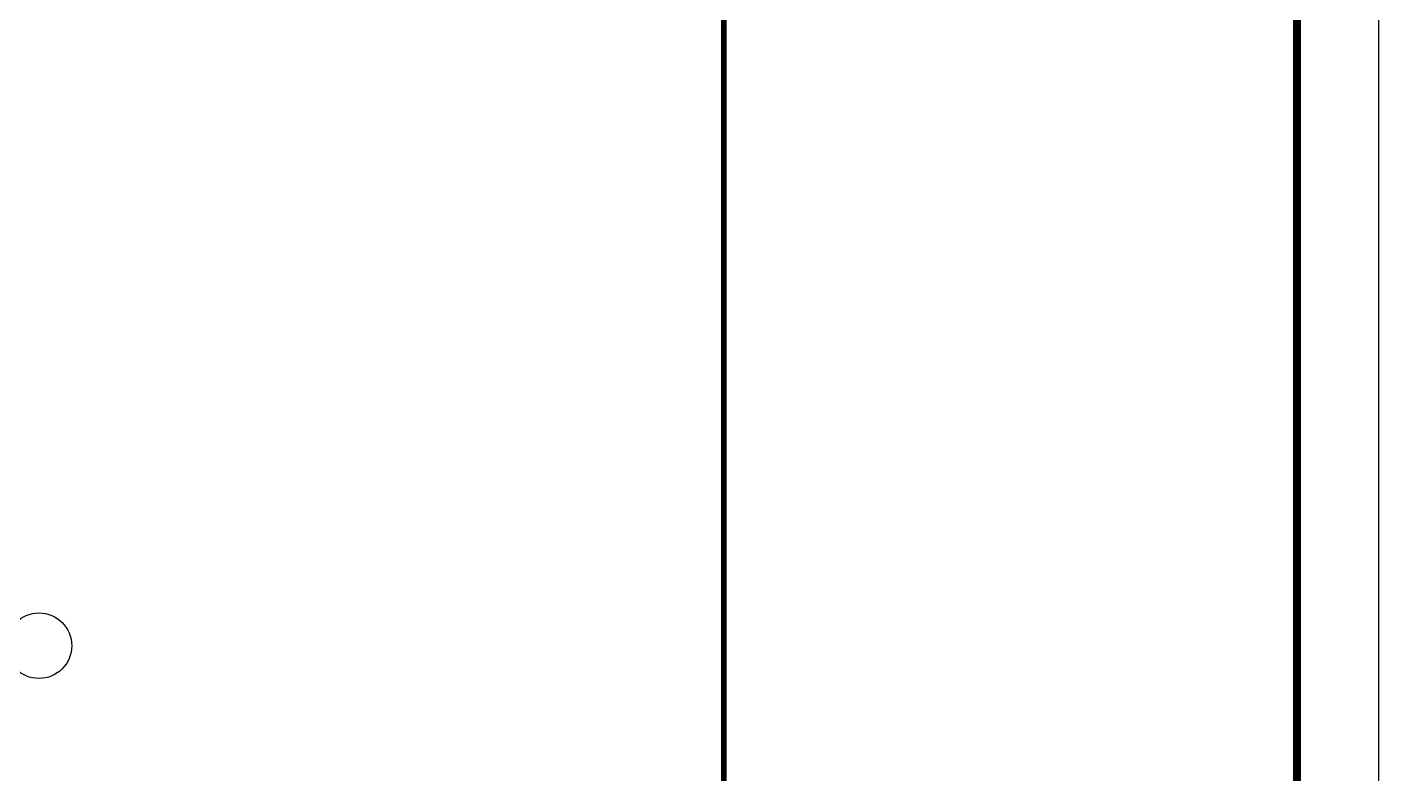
# Model space of a CAD drawing. Extents: x 169490 to 7584583, y -2399407 to 1374371.
# Drawn here: x 1558685 to 1575186, y 810263 to 819385 of the extents above; entities that cross this region are included whole.
import ezdxf
from ezdxf.enums import TextEntityAlignment as Align

# ---------------------------------------------------------------- set-up
doc = ezdxf.new("R2010")
doc.units = 0
doc.header["$LTSCALE"] = 100
doc.layers.get('0').update_dxf_attribs({"linetype": 'CONTINUOUS'})
for name, color, linetype in [('AXIS_TEXT', 4, 'CONTINUOUS'), ('C-AXIS(轴号)', 3, 'CONTINUOUS'), ('图框', 140, 'CONTINUOUS')]:
    doc.layers.add(name, color=color, linetype=linetype)
doc.layers.add('砼柱', color=2, linetype='CONTINUOUS', lineweight=35)
doc.styles.add('COMPLEX', font='COMPLEX')

# ---------------------------------------------------------------- blocks, each defined once
blk = doc.blocks.new('_AXISO')
blk.add_circle((0, 0), 0.5)
at = {"layer": 'AXIS_TEXT', "style": 'COMPLEX', "width": 1.041667}
blk.add_attdef('A', text='', height=0.56, dxfattribs=at).set_placement((-0.25, -0.28), (0.25, -0.28), align=Align.FIT)

msp = doc.modelspace()

# ---------------------------------------------------------------- linework, layer by layer
at = {"layer": '图框'}
msp.add_lwpolyline([(1491086.2, 795791.4), (1575186.2, 795791.4), (1575186.2, 855191.4), (1491086.2, 855191.4)], close=True, dxfattribs=at)
at = {"layer": '图框', "const_width": 100}
msp.add_lwpolyline([(1493586.2, 796791.4), (1574186.2, 796791.4), (1574186.2, 854191.4), (1493586.2, 854191.4)], close=True, dxfattribs=at)
at = {"layer": '图框', "const_width": 70}
msp.add_lwpolyline([(1567191.1, 796791.4), (1567191.1, 854191.4)], dxfattribs=at)
at = {"layer": '砼柱', "ltscale": 10}
msp.add_lwpolyline([(1493586.2, 854191.4), (1567191.1, 854191.4), (1567191.1, 796791.4), (1493586.2, 796791.4)], close=True, dxfattribs=at)

# ---------------------------------------------------------------- block references
at = {"layer": 'C-AXIS(轴号)', "xscale": 800, "yscale": 800, "zscale": 800}
msp.add_blockref('_AXISO', (1558830.7, 811828.9), dxfattribs=at)

doc.saveas('drawing.dxf')
